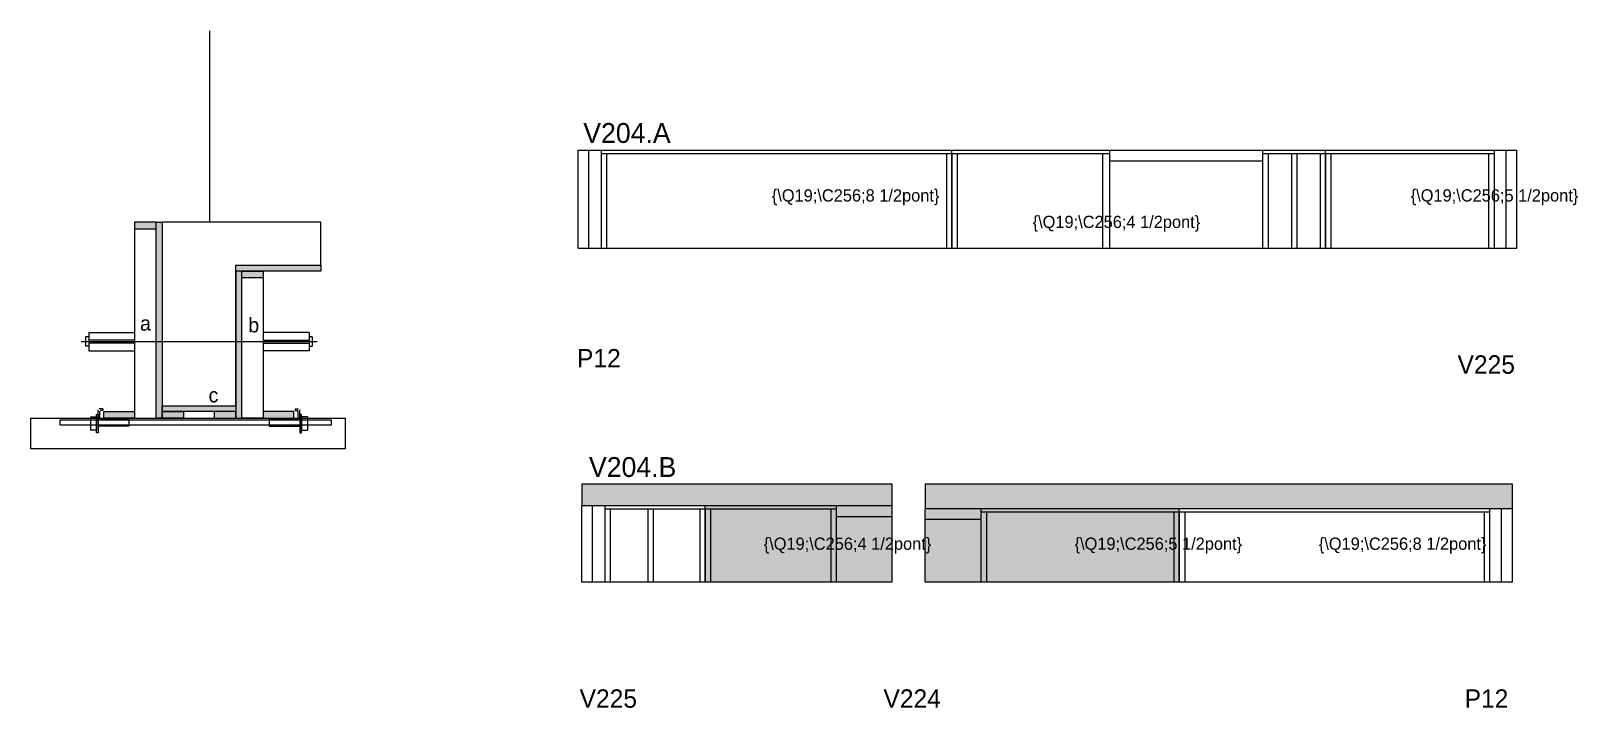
# Model space of a CAD drawing. Header units: metres. Extents: x 6034 to 7044, y 9978 to 10421.
import ezdxf

# ---------------------------------------------------------------- set-up
doc = ezdxf.new("R2010")
doc.units = ezdxf.units.M
for name, color, linetype in [('5', 7, 'Continuous'), ('barrote', 7, 'Continuous'), ('CONCRETO', 7, 'Continuous'), ('COTA', 7, 'Continuous'), ('detalhes', 7, 'Continuous'), ('Hachura', 7, 'Continuous'), ('Madeira', 7, 'Continuous'), ('Painéis', 7, 'Continuous'), ('presilha', 7, 'Continuous'), ('REAPROVEITAMENTO', 7, 'Continuous'), ('SARR_2.2x7', 7, 'Continuous'), ('SARR_3.5x7', 7, 'Continuous'), ('SCO-___-LAJ', 7, 'Continuous'), ('TENSOR', 7, 'Continuous'), ('texto', 7, 'Continuous'), ('Texto Seção', 7, 'Continuous')]:
    doc.layers.add(name, color=color, linetype=linetype)

msp = doc.modelspace()

# ---------------------------------------------------------------- hatches: boundary and pattern name
at = {"layer": 'COTA'}
h = msp.add_hatch(color=7, dxfattribs=at)
h.dxf.hatch_style = 1
h.paths.add_polyline_path([(6393.4, 10110.5), (6393.4, 10124.5), (6393.4, 10124.5), (6595.9, 10124.5), (6595.9, 10124.5), (6595.9, 10110.5), (6595.9, 10110.5), (6393.4, 10110.5)])
h = msp.add_hatch(color=7, dxfattribs=at)
h.dxf.hatch_style = 1
h.paths.add_polyline_path([(6617.5, 10124.5), (7001, 10124.5), (7001, 10124.5), (7001, 10108.5), (7001, 10108.5), (6617.5, 10108.5), (6617.5, 10108.5), (6617.5, 10124.5)])
at = {"layer": 'Hachura'}
h = msp.add_hatch(color=7, dxfattribs=at)
h.dxf.hatch_style = 1
h.paths.add_polyline_path([(6115.3, 10291.4), (6115.3, 10295.8), (6115.3, 10295.8), (6101.3, 10295.8), (6101.3, 10295.8), (6101.3, 10291.4), (6101.3, 10291.4), (6115.3, 10291.4)])
h = msp.add_hatch(color=7, dxfattribs=at)
h.dxf.hatch_style = 1
h.paths.add_polyline_path([(6115.3, 10295.8), (6119.3, 10295.8), (6119.3, 10295.8), (6119.3, 10167.8), (6119.3, 10167.8), (6115.3, 10167.8), (6115.3, 10167.8), (6115.3, 10295.8)])
h = msp.add_hatch(color=7, dxfattribs=at)
h.dxf.hatch_style = 1
h.paths.add_polyline_path([(6171.3, 10267.8), (6167.3, 10267.8), (6167.3, 10267.8), (6167.3, 10167.8), (6167.3, 10167.8), (6171.3, 10167.8), (6171.3, 10167.8), (6171.3, 10267.8)])
h = msp.add_hatch(color=7, dxfattribs=at)
h.dxf.hatch_style = 1
h.paths.add_polyline_path([(6167.3, 10263.8), (6167.3, 10267.8), (6167.3, 10267.8), (6222.9, 10267.8), (6222.9, 10267.8), (6222.9, 10263.8), (6222.9, 10263.8), (6167.3, 10263.8)])
h = msp.add_hatch(color=7, dxfattribs=at)
h.dxf.hatch_style = 1
h.paths.add_polyline_path([(6171.3, 10259.4), (6171.3, 10263.8), (6171.3, 10263.8), (6185.3, 10263.8), (6185.3, 10263.8), (6185.3, 10259.4), (6185.3, 10259.4), (6171.3, 10259.4)])
h = msp.add_hatch(color=7, dxfattribs=at)
h.dxf.hatch_style = 1
h.paths.add_polyline_path([(6119.3, 10172.2), (6119.3, 10175.8), (6119.3, 10175.8), (6167.3, 10175.8), (6167.3, 10175.8), (6167.3, 10172.2), (6167.3, 10172.2), (6119.3, 10172.2)])
h = msp.add_hatch(color=7, dxfattribs=at)
h.dxf.hatch_style = 1
h.paths.add_polyline_path([(6081.3, 10167.8), (6081.3, 10172.2), (6081.3, 10172.2), (6101.3, 10172.2), (6101.3, 10172.2), (6101.3, 10167.8), (6101.3, 10167.8), (6081.3, 10167.8)])
h = msp.add_hatch(color=7, dxfattribs=at)
h.dxf.hatch_style = 1
h.paths.add_polyline_path([(6119.3, 10167.8), (6119.3, 10172.2), (6119.3, 10172.2), (6133.3, 10172.2), (6133.3, 10172.2), (6133.3, 10167.8), (6133.3, 10167.8), (6119.3, 10167.8)])
h = msp.add_hatch(color=7, dxfattribs=at)
h.dxf.hatch_style = 1
h.paths.add_polyline_path([(6167.3, 10167.8), (6167.3, 10172.2), (6167.3, 10172.2), (6153.3, 10172.2), (6153.3, 10172.2), (6153.3, 10167.8), (6153.3, 10167.8), (6167.3, 10167.8)])
h = msp.add_hatch(color=7, dxfattribs=at)
h.dxf.hatch_style = 1
h.paths.add_polyline_path([(6205.3, 10167.8), (6205.3, 10172.2), (6205.3, 10172.2), (6185.3, 10172.2), (6185.3, 10172.2), (6185.3, 10167.8), (6185.3, 10167.8), (6205.3, 10167.8)])
at = {"layer": 'REAPROVEITAMENTO'}
h = msp.add_hatch(color=7, dxfattribs=at)
h.dxf.hatch_style = 1
h.paths.add_polyline_path([(6473.9, 10110.5), (6473.9, 10060.5), (6473.9, 10060.5), (6595.9, 10060.5), (6595.9, 10060.5), (6595.9, 10110.5), (6595.9, 10110.5), (6473.9, 10110.5)])
h = msp.add_hatch(color=7, dxfattribs=at)
h.dxf.hatch_style = 1
h.paths.add_polyline_path([(6617.5, 10108.5), (6617.5, 10060.5), (6617.5, 10060.5), (6783.5, 10060.5), (6783.5, 10060.5), (6783.5, 10108.5), (6783.5, 10108.5), (6617.5, 10108.5), (6617.5, 10108.5)])

# ---------------------------------------------------------------- linework, layer by layer
at = {"color": 7, "lineweight": 25}
for p, q in [((6069.3, 10220.8), (6069.3, 10214.8)), ((6071.3, 10220.8), (6069.3, 10220.8)), ((6071.3, 10214.8), (6069.3, 10214.8)), ((6071.3, 10223.8), (6071.3, 10211.8)), ((6071.3, 10223.8), (6101.3, 10223.8)), ((6101.3, 10218.8), (6071.3, 10218.8)), ((6101.3, 10216.8), (6071.3, 10216.8)), ((6215.3, 10223.8), (6185.3, 10223.8)), ((6185.3, 10218.8), (6215.3, 10218.8)), ((6185.3, 10216.8), (6215.3, 10216.8)), ((6215.3, 10223.8), (6215.3, 10211.8)), ((6217.3, 10220.8), (6215.3, 10220.8)), ((6215.3, 10214.8), (6217.3, 10214.8)), ((6217.3, 10220.8), (6217.3, 10214.8)), ((6071.3, 10211.8), (6101.3, 10211.8)), ((6215.3, 10211.8), (6185.3, 10211.8))]:
    msp.add_line(p, q, dxfattribs=at)
at = {"layer": 'barrote', "color": 7, "lineweight": 25}
msp.add_lwpolyline([(6238.8, 10147.8), (6033.6, 10147.8), (6033.6, 10167.8), (6238.8, 10167.8)], close=True, dxfattribs=at)
at = {"layer": 'CONCRETO', "color": 7, "lineweight": 25}
msp.add_lwpolyline([(6222.9, 10267.8), (6222.9, 10295.8), (6119.3, 10295.8), (6119.3, 10267.8), (6119.3, 10267.8), (6119.3, 10175.8), (6167.3, 10175.8), (6167.3, 10267.8)], close=True, dxfattribs=at)
at = {"layer": 'COTA', "color": 7, "lineweight": 25}
for p, q in [((6595.9, 10124.5), (6393.4, 10124.5)), ((6393.4, 10124.5), (6393.4, 10110.5)), ((6595.9, 10110.5), (6595.9, 10124.5)), ((7001, 10124.5), (6617.5, 10124.5)), ((6617.5, 10124.5), (6617.5, 10108.5)), ((7001, 10108.5), (7001, 10124.5))]:
    msp.add_line(p, q, dxfattribs=at)
at = {"layer": 'Defpoints', "color": 7, "lineweight": 25}
msp.add_line((6150.5, 10295.8), (6150.5, 10420.8), dxfattribs=at)
at = {"layer": 'Madeira', "color": 7, "lineweight": 25}
for points in [[(6115.3, 10291.4), (6115.3, 10295.8), (6101.3, 10295.8), (6101.3, 10291.4)], [(6115.3, 10295.8), (6101.3, 10295.8), (6101.3, 10167.8), (6115.3, 10167.8)], [(6171.3, 10259.4), (6171.3, 10263.8), (6185.3, 10263.8), (6185.3, 10259.4)], [(6171.3, 10263.8), (6185.3, 10263.8), (6185.3, 10167.8), (6171.3, 10167.8)], [(6081.3, 10167.8), (6081.3, 10172.2), (6101.3, 10172.2), (6101.3, 10167.8)], [(6119.3, 10167.8), (6119.3, 10172.2), (6133.3, 10172.2), (6133.3, 10167.8)], [(6167.3, 10167.8), (6167.3, 10172.2), (6153.3, 10172.2), (6153.3, 10167.8)], [(6205.3, 10167.8), (6205.3, 10172.2), (6185.3, 10172.2), (6185.3, 10167.8)]]:
    msp.add_lwpolyline(points, close=True, dxfattribs=at)
at = {"layer": 'Painéis', "color": 7, "lineweight": 25}
for p, q in [((6391, 10342.9), (7004, 10342.9)), ((6391, 10278.9), (6391, 10342.9)), ((6635, 10278.9), (6635, 10342.9)), ((6879, 10278.9), (6879, 10342.9)), ((7004, 10278.9), (7004, 10342.9)), ((6391, 10278.9), (7004, 10278.9)), ((6595.9, 10110.5), (6393.4, 10110.5)), ((6393.4, 10060.5), (6393.4, 10110.5)), ((6473.9, 10060.5), (6473.9, 10110.5)), ((6595.9, 10060.5), (6595.9, 10110.5)), ((7001, 10108.5), (6617.5, 10108.5)), ((6617.5, 10060.5), (6617.5, 10108.5)), ((6783.5, 10060.5), (6783.5, 10108.5)), ((7001, 10060.5), (7001, 10108.5)), ((6595.9, 10060.5), (6393.4, 10060.5)), ((7001, 10060.5), (6617.5, 10060.5))]:
    msp.add_line(p, q, dxfattribs=at)
for points in [[(6115.3, 10295.8), (6119.3, 10295.8), (6119.3, 10167.8), (6115.3, 10167.8)], [(6167.3, 10263.8), (6167.3, 10267.8), (6222.9, 10267.8), (6222.9, 10263.8)], [(6171.3, 10263.8), (6167.3, 10263.8), (6167.3, 10167.8), (6171.3, 10167.8)], [(6119.3, 10172.2), (6119.3, 10175.8), (6167.3, 10175.8), (6167.3, 10172.2)]]:
    msp.add_lwpolyline(points, close=True, dxfattribs=at)
at = {"layer": 'presilha', "color": 7, "lineweight": 25}
for p, q in [((6080.5, 10173.8), (6078.2, 10173.8)), ((6080.5, 10173.8), (6080.5, 10172.8)), ((6206.2, 10173.8), (6206.2, 10172.8)), ((6206.2, 10173.8), (6208.4, 10173.8)), ((6072.5, 10168.5), (6076.5, 10168.5)), ((6072.5, 10168.5), (6072.5, 10159.8)), ((6076.5, 10170.2), (6077.5, 10170.2)), ((6076.5, 10158.2), (6076.5, 10170.2)), ((6076.5, 10168.5), (6076.5, 10159.8)), ((6077.5, 10166.9), (6077.5, 10173.1)), ((6077.5, 10170.2), (6077.5, 10158.2)), ((6078.5, 10167.5), (6078.5, 10172.4)), ((6080.5, 10172.8), (6078.8, 10172.8)), ((6097.5, 10167.2), (6078.8, 10167.2)), ((6097.5, 10167.2), (6097.5, 10162.6)), ((6189.2, 10167.2), (6189.2, 10162.6)), ((6189.2, 10167.2), (6207.8, 10167.2)), ((6206.2, 10172.8), (6207.8, 10172.8)), ((6208.2, 10167.5), (6208.2, 10172.4)), ((6209.2, 10166.9), (6209.2, 10173.1)), ((6210.2, 10170.2), (6209.2, 10170.2)), ((6209.2, 10170.2), (6209.2, 10158.2)), ((6210.2, 10158.2), (6210.2, 10170.2)), ((6214.2, 10168.5), (6210.2, 10168.5)), ((6210.2, 10168.5), (6210.2, 10159.8)), ((6214.2, 10168.5), (6214.2, 10159.8)), ((6076.5, 10159.8), (6072.5, 10159.8)), ((6077.5, 10158.2), (6076.5, 10158.2)), ((6097.5, 10162.6), (6077.5, 10162.6)), ((6189.2, 10162.6), (6209.2, 10162.6)), ((6209.2, 10158.2), (6210.2, 10158.2)), ((6210.2, 10159.8), (6214.2, 10159.8))]:
    msp.add_line(p, q, dxfattribs=at)
at = {"layer": 'SARR_2.2x7', "color": 7, "lineweight": 25}
for p, q in [((6398, 10278.9), (6398, 10342.9)), ((6406, 10340.7), (6635, 10340.7)), ((6635, 10340.7), (6738, 10340.7)), ((6738, 10335.9), (6838, 10335.9)), ((6838, 10340.7), (6879, 10340.7)), ((6879, 10340.7), (6989, 10340.7)), ((6997, 10278.9), (6997, 10342.9)), ((6400.4, 10060.5), (6400.4, 10110.5)), ((6473.9, 10108.3), (6408.4, 10108.3)), ((6559.4, 10108.3), (6473.9, 10108.3)), ((6559.4, 10103.5), (6595.9, 10103.5)), ((6783.5, 10106.3), (6654, 10106.3)), ((6986, 10106.3), (6783.5, 10106.3)), ((6994, 10060.5), (6994, 10108.5)), ((6654, 10101.5), (6617.5, 10101.5))]:
    msp.add_line(p, q, dxfattribs=at)
at = {"layer": 'SARR_3.5x7', "color": 7, "lineweight": 25}
for p, q in [((6406, 10342.9), (6406, 10278.9)), ((6409.5, 10340.7), (6409.5, 10278.9)), ((6631.5, 10340.7), (6631.5, 10278.9)), ((6635, 10340.7), (6635, 10278.9)), ((6638.5, 10340.7), (6638.5, 10278.9)), ((6733.5, 10278.9), (6733.5, 10340.7)), ((6738, 10342.9), (6738, 10278.9)), ((6838, 10278.9), (6838, 10342.9)), ((6841.5, 10340.7), (6841.5, 10278.9)), ((6856.7, 10340.7), (6856.7, 10278.9)), ((6860.2, 10340.7), (6860.2, 10278.9)), ((6875.5, 10340.7), (6875.5, 10278.9)), ((6879, 10340.7), (6879, 10278.9)), ((6882.5, 10340.7), (6882.5, 10278.9)), ((6985.5, 10340.7), (6985.5, 10278.9)), ((6989, 10342.9), (6989, 10278.9)), ((6406, 10278.9), (6409.5, 10278.9)), ((6631.5, 10278.9), (6635, 10278.9)), ((6635, 10278.9), (6638.5, 10278.9)), ((6408.4, 10110.5), (6408.4, 10060.5)), ((6411.9, 10108.3), (6411.9, 10060.5)), ((6436.4, 10108.3), (6436.4, 10060.5)), ((6439.9, 10108.3), (6439.9, 10060.5)), ((6470.4, 10108.3), (6470.4, 10060.5)), ((6473.9, 10108.3), (6473.9, 10060.5)), ((6477.4, 10108.3), (6477.4, 10060.5)), ((6555.9, 10108.3), (6555.9, 10060.5)), ((6559.4, 10110.5), (6559.4, 10060.5)), ((6654, 10108.5), (6654, 10060.5)), ((6657.5, 10106.3), (6657.5, 10060.5)), ((6780, 10106.3), (6780, 10060.5)), ((6783.5, 10106.3), (6783.5, 10060.5)), ((6787, 10106.3), (6787, 10060.5)), ((6982.5, 10106.3), (6982.5, 10060.5)), ((6986, 10108.5), (6986, 10060.5)), ((6473.9, 10060.5), (6470.4, 10060.5)), ((6477.4, 10060.5), (6473.9, 10060.5)), ((6783.5, 10060.5), (6780, 10060.5)), ((6787, 10060.5), (6783.5, 10060.5))]:
    msp.add_line(p, q, dxfattribs=at)
at = {"layer": 'SCO-___-LAJ', "color": 7, "lineweight": 25}
msp.add_lwpolyline([(6229.8, 10166.5), (6052.5, 10166.5), (6052.5, 10163.3), (6229.8, 10163.3)], close=True, dxfattribs=at)
at = {"layer": 'TENSOR', "color": 7, "lineweight": 25}
msp.add_line((6066.3, 10217.8), (6220.6, 10217.8), dxfattribs=at)

# ---------------------------------------------------------------- texts
at = {"layer": '5', "color": 7, "lineweight": 25}
for s, p in [('P12', (6390.2, 10200.9)), ('V225', (6965.2, 10196.8)), ('V225', (6391.9, 9978.5)), ('V224', (6590.3, 9978.5)), ('P12', (6969.8, 9978.5))]:
    msp.add_text(s, height=12, dxfattribs=at).set_placement(p)
at = {"layer": 'detalhes', "color": 7, "lineweight": 25}
for s, p in [('a', (6104.8, 10224.9)), ('b', (6175.5, 10223.8)), ('c', (6149.6, 10178))]:
    msp.add_text(s, height=9.6, dxfattribs=at).set_placement(p)
at = {"layer": 'texto', "color": 7, "lineweight": 25}
for s, p in [('{\\Q19;\\C256;8 1/2pont}', (6517.4, 10309.3)), ('{\\Q19;\\C256;5 1/2pont}', (6934.6, 10309.3)), ('{\\Q19;\\C256;4 1/2pont}', (6687.7, 10292)), ('{\\Q19;\\C256;4 1/2pont}', (6512.1, 10081.7)), ('{\\Q19;\\C256;5 1/2pont}', (6715.1, 10081.7)), ('{\\Q19;\\C256;8 1/2pont}', (6874.6, 10081.7))]:
    msp.add_text(s, height=8, dxfattribs=at).set_placement(p)
at = {"layer": 'Texto Seção', "color": 7, "lineweight": 25}
for s, p in [('V204.A', (6394.3, 10347.6)), ('V204.B', (6398, 10129.3))]:
    msp.add_text(s, height=13, dxfattribs=at).set_placement(p)

doc.saveas('drawing.dxf')
